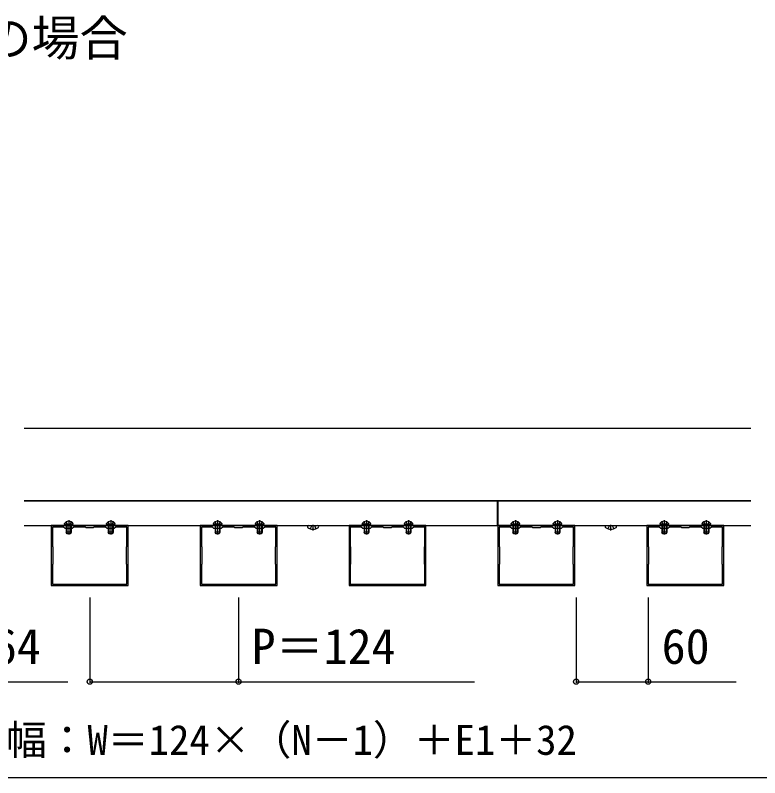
# Model space of a CAD drawing. Units: millimetres, scale not verified. Extents: x -1750 to 1750, y -2608 to 2592.
# Drawn here: x -1110 to -490, y -1154 to -520 of the extents above; entities that cross this region are included whole.
import ezdxf
from ezdxf.enums import TextEntityAlignment as Align

# ---------------------------------------------------------------- set-up
doc = ezdxf.new("R2010")
doc.units = ezdxf.units.MM
doc.header["$LTSCALE"] = 14
for name, color, linetype in [('0-2_USER1', 3, 'Continuous'), ('0-3_YKK_11', 7, 'Continuous'), ('0-4_YKK_12', 2, 'Continuous'), ('0-5_YKK_13', 4, 'Continuous'), ('0-6_YKK_D', 6, 'Continuous')]:
    doc.layers.add(name, color=color, linetype=linetype)
doc.styles.add('ＭＳ ゴシック', font='')
doc.styles.get('ＭＳ ゴシック').set_extended_font_data('MS Gothic')

msp = doc.modelspace()

# ---------------------------------------------------------------- linework, layer by layer
at = {"layer": '0-3_YKK_11'}
for points in [[(-1080, -994.5), (-1016, -994.5), (-1016, -944.5), (-1080, -944.5)], [(-1079, -993.3), (-1017, -993.3), (-1017, -977), (-1017.3, -976.7), (-1017.3, -962.3), (-1017, -962), (-1017, -945.7), (-1026.2, -945.7), (-1027.5, -947), (-1033.5, -947), (-1034.8, -945.7), (-1044.2, -945.7), (-1045, -946.5), (-1051, -946.5), (-1051.8, -945.7), (-1061.2, -945.7), (-1062.5, -947), (-1068.5, -947), (-1069.8, -945.7), (-1079, -945.7), (-1079, -962), (-1078.7, -962.3), (-1078.7, -976.7), (-1079, -977)], [(-956, -994.5), (-892, -994.5), (-892, -944.5), (-956, -944.5)], [(-955, -993.3), (-893, -993.3), (-893, -977), (-893.3, -976.7), (-893.3, -962.3), (-893, -962), (-893, -945.7), (-902.2, -945.7), (-903.5, -947), (-909.5, -947), (-910.8, -945.7), (-920.2, -945.7), (-921, -946.5), (-927, -946.5), (-927.8, -945.7), (-937.2, -945.7), (-938.5, -947), (-944.5, -947), (-945.8, -945.7), (-955, -945.7), (-955, -962), (-954.7, -962.3), (-954.7, -976.7), (-955, -977)], [(-832, -994.5), (-768, -994.5), (-768, -944.5), (-832, -944.5)], [(-831, -993.3), (-769, -993.3), (-769, -977), (-769.3, -976.7), (-769.3, -962.3), (-769, -962), (-769, -945.7), (-778.2, -945.7), (-779.5, -947), (-785.5, -947), (-786.8, -945.7), (-796.2, -945.7), (-797, -946.5), (-803, -946.5), (-803.8, -945.7), (-813.2, -945.7), (-814.5, -947), (-820.5, -947), (-821.8, -945.7), (-831, -945.7), (-831, -962), (-830.7, -962.3), (-830.7, -976.7), (-831, -977)], [(-708, -994.5), (-644, -994.5), (-644, -944.5), (-708, -944.5)], [(-707, -993.3), (-645, -993.3), (-645, -977), (-645.3, -976.7), (-645.3, -962.3), (-645, -962), (-645, -945.7), (-654.2, -945.7), (-655.5, -947), (-661.5, -947), (-662.8, -945.7), (-672.2, -945.7), (-673, -946.5), (-679, -946.5), (-679.8, -945.7), (-689.2, -945.7), (-690.5, -947), (-696.5, -947), (-697.8, -945.7), (-707, -945.7), (-707, -962), (-706.7, -962.3), (-706.7, -976.7), (-707, -977)], [(-584, -994.5), (-520, -994.5), (-520, -944.5), (-584, -944.5)], [(-583, -993.3), (-521, -993.3), (-521, -977), (-521.3, -976.7), (-521.3, -962.3), (-521, -962), (-521, -945.7), (-530.2, -945.7), (-531.5, -947), (-537.5, -947), (-538.8, -945.7), (-548.2, -945.7), (-549, -946.5), (-555, -946.5), (-555.8, -945.7), (-565.2, -945.7), (-566.5, -947), (-572.5, -947), (-573.8, -945.7), (-583, -945.7), (-583, -962), (-582.7, -962.3), (-582.7, -976.7), (-583, -977)]]:
    msp.add_lwpolyline(points, close=True, dxfattribs=at)
at = {"layer": '0-4_YKK_12'}
for p, q in [((-1102.5, -863.5), (-497.5, -863.5)), ((-1102.5, -923.5), (-497.5, -923.5)), ((-1102.5, -924), (-497.5, -924)), ((-708.6, -924), (-708.6, -944.5)), ((-708, -924), (-708, -944.5)), ((-1102.5, -944.5), (-497.5, -944.5))]:
    msp.add_line(p, q, dxfattribs=at)
at = {"layer": '0-5_YKK_13'}
for p, q in [((-1069.1, -943.4), (-1061.91, -943.4)), ((-1067.55, -941.43), (-1066.65, -943.25)), ((-1067.5, -944.8), (-1067.36, -943.99)), ((-1063.5, -944.8), (-1067.5, -944.8)), ((-1067.12, -944.8), (-1067.36, -943.78)), ((-1065.5, -943.86), (-1066.65, -943.25)), ((-1065.5, -939.9), (-1065.5, -951.89)), ((-1065.5, -943.86), (-1064.36, -943.25)), ((-1063.45, -941.43), (-1064.36, -943.25)), ((-1063.88, -944.8), (-1063.64, -943.78)), ((-1063.5, -944.8), (-1063.65, -943.99)), ((-1034.1, -943.4), (-1026.91, -943.4)), ((-1032.55, -941.43), (-1031.65, -943.25)), ((-1032.5, -944.8), (-1032.36, -943.99)), ((-1028.5, -944.8), (-1032.5, -944.8)), ((-1032.12, -944.8), (-1032.36, -943.78)), ((-1030.5, -943.86), (-1031.65, -943.25)), ((-1030.5, -939.9), (-1030.5, -951.89)), ((-1030.5, -943.86), (-1029.36, -943.25)), ((-1028.45, -941.43), (-1029.36, -943.25)), ((-1028.88, -944.8), (-1028.64, -943.78)), ((-1028.5, -944.8), (-1028.65, -943.99)), ((-945.1, -943.4), (-937.91, -943.4)), ((-943.55, -941.43), (-942.65, -943.25)), ((-943.5, -944.8), (-943.36, -943.99)), ((-939.5, -944.8), (-943.5, -944.8)), ((-943.12, -944.8), (-943.36, -943.78)), ((-941.5, -943.86), (-942.65, -943.25)), ((-941.5, -939.9), (-941.5, -951.89)), ((-941.5, -943.86), (-940.36, -943.25)), ((-939.45, -941.43), (-940.36, -943.25)), ((-939.88, -944.8), (-939.64, -943.78)), ((-939.5, -944.8), (-939.65, -943.99)), ((-910.1, -943.4), (-902.91, -943.4)), ((-908.55, -941.43), (-907.65, -943.25)), ((-908.5, -944.8), (-908.36, -943.99)), ((-904.5, -944.8), (-908.5, -944.8)), ((-908.12, -944.8), (-908.36, -943.78)), ((-906.5, -943.86), (-907.65, -943.25)), ((-906.5, -939.9), (-906.5, -951.89)), ((-906.5, -943.86), (-905.36, -943.25)), ((-904.45, -941.43), (-905.36, -943.25)), ((-904.88, -944.8), (-904.64, -943.78)), ((-904.5, -944.8), (-904.65, -943.99)), ((-866.74, -945.36), (-866.74, -945.2)), ((-866.04, -944.5), (-857.97, -944.5)), ((-862, -948.6), (-862, -943.79)), ((-857.27, -945.36), (-857.27, -945.2)), ((-821.1, -943.4), (-813.91, -943.4)), ((-819.55, -941.43), (-818.65, -943.25)), ((-819.5, -944.8), (-819.36, -943.99)), ((-815.5, -944.8), (-819.5, -944.8)), ((-819.12, -944.8), (-819.36, -943.78)), ((-817.5, -943.86), (-818.65, -943.25)), ((-817.5, -939.9), (-817.5, -951.89)), ((-817.5, -943.86), (-816.36, -943.25)), ((-815.45, -941.43), (-816.36, -943.25)), ((-815.88, -944.8), (-815.64, -943.78)), ((-815.5, -944.8), (-815.65, -943.99)), ((-786.1, -943.4), (-778.91, -943.4)), ((-784.55, -941.43), (-783.65, -943.25)), ((-784.5, -944.8), (-784.36, -943.99)), ((-780.5, -944.8), (-784.5, -944.8)), ((-784.12, -944.8), (-784.36, -943.78)), ((-782.5, -943.86), (-783.65, -943.25)), ((-782.5, -939.9), (-782.5, -951.89)), ((-782.5, -943.86), (-781.36, -943.25)), ((-780.45, -941.43), (-781.36, -943.25)), ((-780.88, -944.8), (-780.64, -943.78)), ((-780.5, -944.8), (-780.65, -943.99)), ((-697.1, -943.4), (-689.91, -943.4)), ((-695.55, -941.43), (-694.65, -943.25)), ((-695.5, -944.8), (-695.36, -943.99)), ((-691.5, -944.8), (-695.5, -944.8)), ((-695.12, -944.8), (-695.36, -943.78)), ((-693.5, -943.86), (-694.65, -943.25)), ((-693.5, -939.9), (-693.5, -951.89)), ((-693.5, -943.86), (-692.36, -943.25)), ((-691.45, -941.43), (-692.36, -943.25)), ((-691.88, -944.8), (-691.64, -943.78)), ((-691.5, -944.8), (-691.65, -943.99)), ((-662.1, -943.4), (-654.91, -943.4)), ((-660.55, -941.43), (-659.65, -943.25)), ((-660.5, -944.8), (-660.36, -943.99)), ((-656.5, -944.8), (-660.5, -944.8)), ((-660.12, -944.8), (-660.36, -943.78)), ((-658.5, -943.86), (-659.65, -943.25)), ((-658.5, -939.9), (-658.5, -951.89)), ((-658.5, -943.86), (-657.36, -943.25)), ((-656.45, -941.43), (-657.36, -943.25)), ((-656.88, -944.8), (-656.64, -943.78)), ((-656.5, -944.8), (-656.65, -943.99)), ((-618.74, -945.36), (-618.74, -945.2)), ((-618.04, -944.5), (-609.97, -944.5)), ((-614, -948.6), (-614, -943.79)), ((-609.27, -945.36), (-609.27, -945.2)), ((-573.1, -943.4), (-565.91, -943.4)), ((-571.55, -941.43), (-570.65, -943.25)), ((-571.5, -944.8), (-571.36, -943.99)), ((-567.5, -944.8), (-571.5, -944.8)), ((-571.12, -944.8), (-571.36, -943.78)), ((-569.5, -943.86), (-570.65, -943.25)), ((-569.5, -939.9), (-569.5, -951.89)), ((-569.5, -943.86), (-568.36, -943.25)), ((-567.45, -941.43), (-568.36, -943.25)), ((-567.88, -944.8), (-567.64, -943.78)), ((-567.5, -944.8), (-567.65, -943.99)), ((-538.1, -943.4), (-530.91, -943.4)), ((-536.55, -941.43), (-535.65, -943.25)), ((-536.5, -944.8), (-536.36, -943.99)), ((-532.5, -944.8), (-536.5, -944.8)), ((-536.12, -944.8), (-536.36, -943.78)), ((-534.5, -943.86), (-535.65, -943.25)), ((-534.5, -939.9), (-534.5, -951.89)), ((-534.5, -943.86), (-533.36, -943.25)), ((-532.45, -941.43), (-533.36, -943.25)), ((-532.88, -944.8), (-532.64, -943.78)), ((-532.5, -944.8), (-532.65, -943.99)), ((-1066.8, -951.4), (-1067.5, -950)), ((-1063.5, -950), (-1067.5, -950)), ((-1064.2, -951.4), (-1066.8, -951.4)), ((-1063.5, -950), (-1064.2, -951.4)), ((-1031.8, -951.4), (-1032.5, -950)), ((-1028.5, -950), (-1032.5, -950)), ((-1029.2, -951.4), (-1031.8, -951.4)), ((-1028.5, -950), (-1029.2, -951.4)), ((-942.8, -951.4), (-943.5, -950)), ((-939.5, -950), (-943.5, -950)), ((-940.2, -951.4), (-942.8, -951.4)), ((-939.5, -950), (-940.2, -951.4)), ((-907.8, -951.4), (-908.5, -950)), ((-904.5, -950), (-908.5, -950)), ((-905.2, -951.4), (-907.8, -951.4)), ((-904.5, -950), (-905.2, -951.4)), ((-818.8, -951.4), (-819.5, -950)), ((-815.5, -950), (-819.5, -950)), ((-816.2, -951.4), (-818.8, -951.4)), ((-815.5, -950), (-816.2, -951.4)), ((-783.8, -951.4), (-784.5, -950)), ((-780.5, -950), (-784.5, -950)), ((-781.2, -951.4), (-783.8, -951.4)), ((-780.5, -950), (-781.2, -951.4)), ((-694.8, -951.4), (-695.5, -950)), ((-691.5, -950), (-695.5, -950)), ((-692.2, -951.4), (-694.8, -951.4)), ((-691.5, -950), (-692.2, -951.4)), ((-659.8, -951.4), (-660.5, -950)), ((-656.5, -950), (-660.5, -950)), ((-657.2, -951.4), (-659.8, -951.4)), ((-656.5, -950), (-657.2, -951.4)), ((-570.8, -951.4), (-571.5, -950)), ((-567.5, -950), (-571.5, -950)), ((-568.2, -951.4), (-570.8, -951.4)), ((-567.5, -950), (-568.2, -951.4)), ((-535.8, -951.4), (-536.5, -950)), ((-532.5, -950), (-536.5, -950)), ((-533.2, -951.4), (-535.8, -951.4)), ((-532.5, -950), (-533.2, -951.4))]:
    msp.add_line(p, q, dxfattribs=at)
for points in [[(-1067.5, -944.8), (-1067.5, -947.4), (-1067.5, -950)], [(-1067.12, -944.8), (-1067.12, -947.4), (-1067.12, -950.76)], [(-1063.88, -944.8), (-1063.88, -947.4), (-1063.88, -950.76)], [(-1063.5, -944.8), (-1063.5, -947.4), (-1063.5, -950)], [(-1032.5, -944.8), (-1032.5, -947.4), (-1032.5, -950)], [(-1032.12, -944.8), (-1032.12, -947.4), (-1032.12, -950.76)], [(-1028.88, -944.8), (-1028.88, -947.4), (-1028.88, -950.76)], [(-1028.5, -944.8), (-1028.5, -947.4), (-1028.5, -950)], [(-943.5, -944.8), (-943.5, -947.4), (-943.5, -950)], [(-943.12, -944.8), (-943.12, -947.4), (-943.12, -950.76)], [(-939.88, -944.8), (-939.88, -947.4), (-939.88, -950.76)], [(-939.5, -944.8), (-939.5, -947.4), (-939.5, -950)], [(-908.5, -944.8), (-908.5, -947.4), (-908.5, -950)], [(-908.12, -944.8), (-908.12, -947.4), (-908.12, -950.76)], [(-904.88, -944.8), (-904.88, -947.4), (-904.88, -950.76)], [(-904.5, -944.8), (-904.5, -947.4), (-904.5, -950)], [(-863.13, -944.5), (-863.13, -944.5), (-864.45, -947.16)], [(-860.88, -944.5), (-860.88, -944.5), (-859.55, -947.16)], [(-819.5, -944.8), (-819.5, -947.4), (-819.5, -950)], [(-819.12, -944.8), (-819.12, -947.4), (-819.12, -950.76)], [(-815.88, -944.8), (-815.88, -947.4), (-815.88, -950.76)], [(-815.5, -944.8), (-815.5, -947.4), (-815.5, -950)], [(-784.5, -944.8), (-784.5, -947.4), (-784.5, -950)], [(-784.12, -944.8), (-784.12, -947.4), (-784.12, -950.76)], [(-780.88, -944.8), (-780.88, -947.4), (-780.88, -950.76)], [(-780.5, -944.8), (-780.5, -947.4), (-780.5, -950)], [(-695.5, -944.8), (-695.5, -947.4), (-695.5, -950)], [(-695.12, -944.8), (-695.12, -947.4), (-695.12, -950.76)], [(-691.88, -944.8), (-691.88, -947.4), (-691.88, -950.76)], [(-691.5, -944.8), (-691.5, -947.4), (-691.5, -950)], [(-660.5, -944.8), (-660.5, -947.4), (-660.5, -950)], [(-660.12, -944.8), (-660.12, -947.4), (-660.12, -950.76)], [(-656.88, -944.8), (-656.88, -947.4), (-656.88, -950.76)], [(-656.5, -944.8), (-656.5, -947.4), (-656.5, -950)], [(-615.13, -944.5), (-615.13, -944.5), (-616.45, -947.16)], [(-612.88, -944.5), (-612.88, -944.5), (-611.55, -947.16)], [(-571.5, -944.8), (-571.5, -947.4), (-571.5, -950)], [(-571.12, -944.8), (-571.12, -947.4), (-571.12, -950.76)], [(-567.88, -944.8), (-567.88, -947.4), (-567.88, -950.76)], [(-567.5, -944.8), (-567.5, -947.4), (-567.5, -950)], [(-536.5, -944.8), (-536.5, -947.4), (-536.5, -950)], [(-536.12, -944.8), (-536.12, -947.4), (-536.12, -950.76)], [(-532.88, -944.8), (-532.88, -947.4), (-532.88, -950.76)], [(-532.5, -944.8), (-532.5, -947.4), (-532.5, -950)]]:
    msp.add_lwpolyline(points, dxfattribs=at)
for centre, radius, start, end in [((-1069.1, -943.24), 0.154, 152.71904, 270), ((-1065.5, -945.1), 4.2, 27.28096, 152.71904), ((-1067.85, -943.9), 0.5, 349.90904, 90), ((-1063.15, -943.9), 0.5, 90, 190.09096), ((-1061.91, -943.24), 0.154, 270, 27.28096), ((-1034.1, -943.24), 0.154, 152.71904, 270), ((-1030.5, -945.1), 4.2, 27.28096, 152.71904), ((-1032.85, -943.9), 0.5, 349.90904, 90), ((-1028.15, -943.9), 0.5, 90, 190.09096), ((-1026.91, -943.24), 0.154, 270, 27.28096), ((-945.1, -943.24), 0.154, 152.71904, 270), ((-941.5, -945.1), 4.2, 27.28096, 152.71904), ((-943.85, -943.9), 0.5, 349.90904, 90), ((-939.15, -943.9), 0.5, 90, 190.09096), ((-937.91, -943.24), 0.154, 270, 27.28096), ((-910.1, -943.24), 0.154, 152.71904, 270), ((-906.5, -945.1), 4.2, 27.28096, 152.71904), ((-908.85, -943.9), 0.5, 349.90904, 90), ((-904.15, -943.9), 0.5, 90, 190.09096), ((-902.91, -943.24), 0.154, 270, 27.28096), ((-866.04, -945.2), 0.7, 92.95791, 180), ((-865.87, -945.36), 0.862, 180, 230.87645), ((-862, -940.6), 7, 230.87645, 270), ((-866.04, -945.2), 0.7, 90, 92.95791), ((-862, -940.6), 7, 270, 309.12355), ((-857.97, -945.2), 0.7, 87.04209, 90), ((-857.97, -945.2), 0.7, 0, 87.04209), ((-858.13, -945.36), 0.862, 309.12355, 0), ((-821.1, -943.24), 0.154, 152.71904, 270), ((-817.5, -945.1), 4.2, 27.28096, 152.71904), ((-819.85, -943.9), 0.5, 349.90904, 90), ((-815.15, -943.9), 0.5, 90, 190.09096), ((-813.91, -943.24), 0.154, 270, 27.28096), ((-786.1, -943.24), 0.154, 152.71904, 270), ((-782.5, -945.1), 4.2, 27.28096, 152.71904), ((-784.85, -943.9), 0.5, 349.90904, 90), ((-780.15, -943.9), 0.5, 90, 190.09096), ((-778.91, -943.24), 0.154, 270, 27.28096), ((-697.1, -943.24), 0.154, 152.71904, 270), ((-693.5, -945.1), 4.2, 27.28096, 152.71904), ((-695.85, -943.9), 0.5, 349.90904, 90), ((-691.15, -943.9), 0.5, 90, 190.09096), ((-689.91, -943.24), 0.154, 270, 27.28096), ((-662.1, -943.24), 0.154, 152.71904, 270), ((-658.5, -945.1), 4.2, 27.28096, 152.71904), ((-660.85, -943.9), 0.5, 349.90904, 90), ((-656.15, -943.9), 0.5, 90, 190.09096), ((-654.91, -943.24), 0.154, 270, 27.28096), ((-618.04, -945.2), 0.7, 92.95791, 180), ((-617.87, -945.36), 0.862, 180, 230.87645), ((-614, -940.6), 7, 230.87645, 270), ((-618.04, -945.2), 0.7, 90, 92.95791), ((-614, -940.6), 7, 270, 309.12355), ((-609.97, -945.2), 0.7, 87.04209, 90), ((-609.97, -945.2), 0.7, 0, 87.04209), ((-610.13, -945.36), 0.862, 309.12355, 0), ((-573.1, -943.24), 0.154, 152.71904, 270), ((-569.5, -945.1), 4.2, 27.28096, 152.71904), ((-571.85, -943.9), 0.5, 349.90904, 90), ((-567.15, -943.9), 0.5, 90, 190.09096), ((-565.91, -943.24), 0.154, 270, 27.28096), ((-538.1, -943.24), 0.154, 152.71904, 270), ((-534.5, -945.1), 4.2, 27.28096, 152.71904), ((-536.85, -943.9), 0.5, 349.90904, 90), ((-532.15, -943.9), 0.5, 90, 190.09096), ((-530.91, -943.24), 0.154, 270, 27.28096)]:
    msp.add_arc(centre, radius, start, end, dxfattribs=at)
at = {"layer": '0-6_YKK_D'}
for p, q in [((-1048, -1004.5), (-1048, -1075.5)), ((-924, -1004.5), (-924, -1075.5)), ((-643, -1004.5), (-643, -1075.5)), ((-583, -1004.5), (-583, -1075.5)), ((-307, -1154.5), (-1325, -1154.5))]:
    msp.add_line(p, q, dxfattribs=at)
for points in [[(-1204, -1074.5), (-1140, -1074.5), (-1066.32, -1074.5)], [(-1048, -1074.5), (-924, -1074.5), (-727.59, -1074.5)], [(-643, -1074.5), (-583, -1074.5), (-509.55, -1074.5)]]:
    msp.add_lwpolyline(points, dxfattribs=at)
for centre in [(-1048, -1074.5), (-924, -1074.5), (-643, -1074.5), (-583, -1074.5)]:
    msp.add_circle(centre, 2.12, dxfattribs=at)

# ---------------------------------------------------------------- texts
at = {"layer": '0-2_USER1', "style": 'ＭＳ ゴシック'}
msp.add_text('●壁内－持ち出し納まりの場合', height=29.33, dxfattribs=at).set_placement((-1576.45, -562), align=Align.BOTTOM_LEFT)
at = {"layer": '0-6_YKK_D', "style": 'ＭＳ ゴシック'}
for s, height, p in [('64', 29.33, (-1128.68, -1068.5)), ('P＝124', 29.33, (-913.14, -1068.5)), ('60', 29.33, (-571.68, -1068.5)), ('製品幅：W＝124×（N－1）＋E1＋32', 24.93, (-1185.85, -1142.9))]:
    msp.add_text(s, height=height, dxfattribs=at).set_placement(p, align=Align.BOTTOM_LEFT)

doc.saveas('drawing.dxf')
